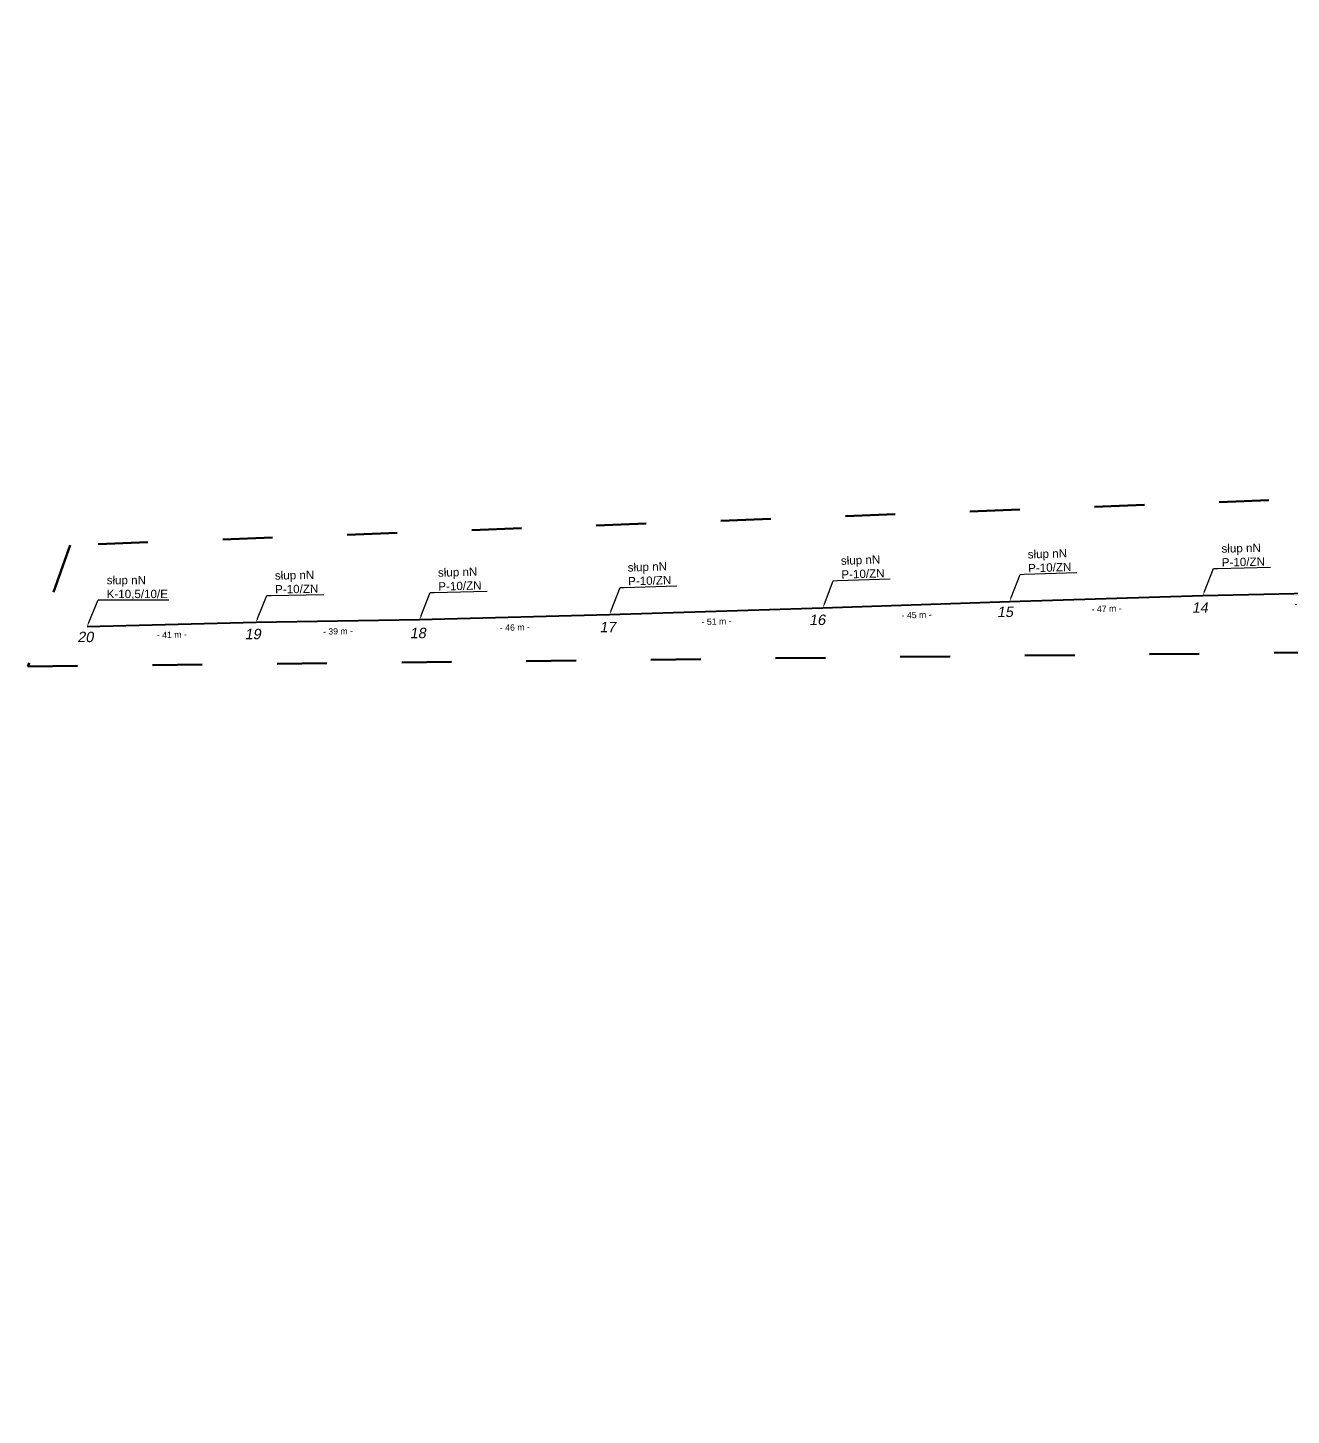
# Model space of a CAD drawing. Header units: metres. Extents: x 7540933 to 7542866, y 5787373 to 5789259.
# Drawn here: x 7541088.2 to 7541392.3, y 5788383.5 to 5788717.6 of the extents above; entities that cross this region are included whole.
import ezdxf
from ezdxf import colors
from ezdxf.entities.mleader import LeaderData, LeaderLine
from ezdxf.math import Vec2, Vec3

# ---------------------------------------------------------------- set-up
doc = ezdxf.new("R2010")
doc.units = ezdxf.units.M
doc.header["$MEASUREMENT"] = 0
doc.linetypes.add('ACAD_ISO03W100', pattern=[30, 12, -18])
for name, color, linetype, lineweight in [('!TELE', 30, 'Continuous', 40), ('!trafo', 6, 'ACAD_ISO03W100', 50), ('_numery slupow etap 4 cz. 2', 7, 'Continuous', 40)]:
    doc.layers.add(name, color=color, linetype=linetype, lineweight=lineweight)
doc.layers.add('!wymiary', color=7, linetype='Continuous')
doc.layers.add('_MM opisy', color=7, linetype='Continuous')
doc.styles.get("Standard").update_dxf_attribs({"font": 'arial.ttf'})
doc.dimstyles.new('opis linie', dxfattribs={"dimtxt": 1.5, "dimasz": 0.18, "dimexe": 0.18, "dimexo": 0.0625, "dimgap": 2.5, "dimtad": 4, "dimdec": 0, "dimzin": 0, "dimdsep": 46, "dimtxsty": 'Standard', "dimcen": 0.09, "dimse1": 1, "dimse2": 1, "dimsd1": 1, "dimsd2": 1, "dimclrt": 256, "dimadec": 0, "dimazin": 0, "dimtfac": 1, "dimtdec": 0, "dimtofl": 0, "dimtmove": 0, "dimatfit": 3, "dimfxl": 1, "dimtfill": 1, "dimtolj": 1, "dimtzin": 0, "dimarcsym": 0})

# ---------------------------------------------------------------- blocks, each defined once
blk = doc.blocks.new('*D154')
at = {"layer": '!wymiary', "insert": (7541396.73, 5788578.98), "char_height": 1.5, "attachment_point": 5, "rotation": 1.2161, "bg_fill": 3, "box_fill_scale": 1.25, "bg_fill_color": 257, "bg_fill_transparency": 0}
blk.add_mtext('\\A1;- 51 m -', dxfattribs=at)
blk = doc.blocks.new('*D155')
at = {"layer": '!wymiary', "insert": (7541347.87, 5788577.73), "char_height": 1.5, "attachment_point": 5, "rotation": 1.7804, "bg_fill": 3, "box_fill_scale": 1.25, "bg_fill_color": 257, "bg_fill_transparency": 0}
blk.add_mtext('\\A1;- 47 m -', dxfattribs=at)
blk = doc.blocks.new('*D156')
at = {"layer": '!wymiary', "insert": (7541302.15, 5788576.22), "char_height": 1.5, "attachment_point": 5, "rotation": 1.9622, "bg_fill": 3, "box_fill_scale": 1.25, "bg_fill_color": 257, "bg_fill_transparency": 0}
blk.add_mtext('\\A1;- 45 m -', dxfattribs=at)
blk = doc.blocks.new('*D157')
at = {"layer": '!wymiary', "insert": (7541254, 5788574.64), "char_height": 1.5, "attachment_point": 5, "rotation": 1.8093, "bg_fill": 3, "box_fill_scale": 1.25, "bg_fill_color": 257, "bg_fill_transparency": 0}
blk.add_mtext('\\A1;- 51 m -', dxfattribs=at)
blk = doc.blocks.new('*D158')
at = {"layer": '!wymiary', "insert": (7541205.45, 5788573.22), "char_height": 1.5, "attachment_point": 5, "rotation": 1.5208, "bg_fill": 3, "box_fill_scale": 1.25, "bg_fill_color": 257, "bg_fill_transparency": 0}
blk.add_mtext('\\A1;- 46 m -', dxfattribs=at)
blk = doc.blocks.new('*D159')
at = {"layer": '!wymiary', "insert": (7541162.88, 5788572.29), "char_height": 1.5, "attachment_point": 5, "rotation": 0.9342, "bg_fill": 3, "box_fill_scale": 1.25, "bg_fill_color": 257, "bg_fill_transparency": 0}
blk.add_mtext('\\A1;- 39 m -', dxfattribs=at)
blk = doc.blocks.new('*D160')
at = {"layer": '!wymiary', "insert": (7541122.88, 5788571.47), "char_height": 1.5, "attachment_point": 5, "rotation": 1.4554, "bg_fill": 3, "box_fill_scale": 1.25, "bg_fill_color": 257, "bg_fill_transparency": 0}
blk.add_mtext('\\A1;- 41 m -', dxfattribs=at)

msp = doc.modelspace()

# ---------------------------------------------------------------- linework, layer by layer
at = {"layer": '!TELE', "elevation": 0.33}
msp.add_lwpolyline([(7541102.48, 5788573.45), (7541143.16, 5788574.48), (7541182.52, 5788575.13), (7541228.25, 5788576.34), (7541279.6, 5788577.96), (7541324.53, 5788579.5), (7541371.06, 5788580.95), (7541422.29, 5788582.04), (7541467.24, 5788584.07), (7541517.33, 5788585.97), (7541530.04, 5788603.38), (7541551.15, 5788632.48)], dxfattribs=at)

# ---------------------------------------------------------------- next in the draw order: leaders
at = {"layer": '_MM opisy'}
ml = msp.add_multileader_mtext('Standard', dxfattribs=at)
ml.set_content('\\pxql;słup nN\\PP-10/ZN', color=256)
ml.set_leader_properties()
ml.build(insert=Vec2(0, 0))
ml.multileader.update_dxf_attribs({"has_text_frame": 1, "text_left_attachment_type": 5, "text_right_attachment_type": 5, "dogleg_length": 1, "arrow_head_size": 1})
ctx = ml.context
ctx.base_point, ctx.char_height, ctx.arrow_head_size, ctx.landing_gap_size, ctx.plane_origin, ctx.plane_x_axis, ctx.plane_y_axis = Vec3(7541374.63, 5788587.43), 2, 1, 1, Vec3(7541372.81, 5788579.56), Vec3(0.999775, 0.021224), Vec3(-0.021224, 0.999775)
ctx.left_attachment, ctx.right_attachment = 5, 5
notes = []
notes.append((ctx, [(0, (1, 1, 0), (7541373.63, 5788587.41), (0.999775, 0.021224), 1, [(0, [(7541371.06, 5788580.95), (7541373.63, 5788587.41)], 0, [])])]))
ctx.mtext.insert, ctx.mtext.text_direction, ctx.mtext.rotation, ctx.mtext.flow_direction = Vec3(7541375.51, 5788593.22), Vec3(0.999775, 0.021224), 0.021225, 5
ctx.mtext.has_bg_fill, ctx.mtext.bg_color, ctx.mtext.bg_scale_factor, ctx.mtext.bg_transparency, ctx.mtext.use_window_bg_color = 1, -1023410175, 1, 0, 1
ml = msp.add_multileader_mtext('Standard', dxfattribs=at)
ml.set_content('\\pxql;słup nN\\PP-10/ZN', color=256)
ml.set_leader_properties()
ml.build(insert=Vec2(0, 0))
ml.multileader.update_dxf_attribs({"has_text_frame": 1, "text_left_attachment_type": 5, "text_right_attachment_type": 5, "dogleg_length": 1, "arrow_head_size": 1})
ctx = ml.context
ctx.base_point, ctx.char_height, ctx.arrow_head_size, ctx.landing_gap_size, ctx.plane_origin, ctx.plane_x_axis, ctx.plane_y_axis = Vec3(7541283.09, 5788584.49), 2, 1, 1, Vec3(7541281.37, 5788576.6), Vec3(0.999414, 0.034241), Vec3(-0.034241, 0.999414)
ctx.left_attachment, ctx.right_attachment = 5, 5
notes.append((ctx, [(0, (1, 1, 0), (7541282.09, 5788584.46), (0.999414, 0.034241), 1, [(0, [(7541279.6, 5788577.96), (7541282.09, 5788584.46)], 0, [])])]))
ctx.mtext.insert, ctx.mtext.text_direction, ctx.mtext.rotation, ctx.mtext.flow_direction = Vec3(7541283.89, 5788590.29), Vec3(0.999414, 0.034241), 0.034247, 5
ctx.mtext.has_bg_fill, ctx.mtext.bg_color, ctx.mtext.bg_scale_factor, ctx.mtext.bg_transparency, ctx.mtext.use_window_bg_color = 1, -1023410175, 1, 0, 1
ml = msp.add_multileader_mtext('Standard', dxfattribs=at)
ml.set_content('\\pxql;słup nN\\PP-10/ZN', color=256)
ml.set_leader_properties()
ml.build(insert=Vec2(0, 0))
ml.multileader.update_dxf_attribs({"has_text_frame": 1, "text_left_attachment_type": 5, "text_right_attachment_type": 5, "dogleg_length": 1, "arrow_head_size": 1})
ctx = ml.context
ctx.base_point, ctx.char_height, ctx.arrow_head_size, ctx.landing_gap_size, ctx.plane_origin, ctx.plane_x_axis, ctx.plane_y_axis = Vec3(7541328.04, 5788586.02), 2, 1, 1, Vec3(7541326.29, 5788578.14), Vec3(0.999517, 0.031069), Vec3(-0.031069, 0.999517)
ctx.left_attachment, ctx.right_attachment = 5, 5
notes.append((ctx, [(0, (1, 1, 0), (7541327.04, 5788585.99), (0.999517, 0.031069), 1, [(0, [(7541324.53, 5788579.5), (7541327.04, 5788585.99)], 0, [])])]))
ctx.mtext.insert, ctx.mtext.text_direction, ctx.mtext.rotation, ctx.mtext.flow_direction = Vec3(7541328.86, 5788591.82), Vec3(0.999517, 0.031069), 0.031074, 5
ctx.mtext.has_bg_fill, ctx.mtext.bg_color, ctx.mtext.bg_scale_factor, ctx.mtext.bg_transparency, ctx.mtext.use_window_bg_color = 1, -1023410175, 1, 0, 1
ml = msp.add_multileader_mtext('Standard', dxfattribs=at)
ml.set_content('\\pxql;słup nN\\PP-10/ZN', color=256)
ml.set_leader_properties()
ml.build(insert=Vec2(0, 0))
ml.multileader.update_dxf_attribs({"has_text_frame": 1, "text_left_attachment_type": 5, "text_right_attachment_type": 5, "dogleg_length": 1, "arrow_head_size": 1})
ctx = ml.context
ctx.base_point, ctx.char_height, ctx.arrow_head_size, ctx.landing_gap_size, ctx.plane_origin, ctx.plane_x_axis, ctx.plane_y_axis = Vec3(7541146.76, 5788580.95), 2, 1, 1, Vec3(7541144.9, 5788573.09), Vec3(0.999867, 0.016305), Vec3(-0.016305, 0.999867)
ctx.left_attachment, ctx.right_attachment = 5, 5
notes.append((ctx, [(0, (1, 1, 0), (7541145.76, 5788580.93), (0.999867, 0.016305), 1, [(0, [(7541143.16, 5788574.48), (7541145.76, 5788580.93)], 0, [])])]))
ctx.mtext.insert, ctx.mtext.text_direction, ctx.mtext.rotation, ctx.mtext.flow_direction = Vec3(7541147.67, 5788586.73), Vec3(0.999867, 0.016305), 0.016306, 5
ctx.mtext.has_bg_fill, ctx.mtext.bg_color, ctx.mtext.bg_scale_factor, ctx.mtext.bg_transparency, ctx.mtext.use_window_bg_color = 1, -1023410175, 1, 0, 1
ml = msp.add_multileader_mtext('Standard', dxfattribs=at)
ml.set_content('\\pxql;słup nN\\PP-10/ZN', color=256)
ml.set_leader_properties()
ml.build(insert=Vec2(0, 0))
ml.multileader.update_dxf_attribs({"has_text_frame": 1, "text_left_attachment_type": 5, "text_right_attachment_type": 5, "dogleg_length": 1, "arrow_head_size": 1})
ctx = ml.context
ctx.base_point, ctx.char_height, ctx.arrow_head_size, ctx.landing_gap_size, ctx.plane_origin, ctx.plane_x_axis, ctx.plane_y_axis = Vec3(7541186.06, 5788581.63), 2, 1, 1, Vec3(7541184.27, 5788573.75), Vec3(0.999648, 0.026539), Vec3(-0.026539, 0.999648)
ctx.left_attachment, ctx.right_attachment = 5, 5
notes.append((ctx, [(0, (1, 1, 0), (7541185.06, 5788581.6), (0.999648, 0.026539), 1, [(0, [(7541182.52, 5788575.13), (7541185.06, 5788581.6)], 0, [])])]))
ctx.mtext.insert, ctx.mtext.text_direction, ctx.mtext.rotation, ctx.mtext.flow_direction = Vec3(7541186.91, 5788587.42), Vec3(0.999648, 0.026539), 0.026543, 5
ctx.mtext.has_bg_fill, ctx.mtext.bg_color, ctx.mtext.bg_scale_factor, ctx.mtext.bg_transparency, ctx.mtext.use_window_bg_color = 1, -1023410175, 1, 0, 1
ml = msp.add_multileader_mtext('Standard', dxfattribs=at)
ml.set_content('\\pxql;słup nN\\PP-10/ZN', color=256)
ml.set_leader_properties()
ml.build(insert=Vec2(0, 0))
ml.multileader.update_dxf_attribs({"has_text_frame": 1, "text_left_attachment_type": 5, "text_right_attachment_type": 5, "dogleg_length": 1, "arrow_head_size": 1})
ctx = ml.context
ctx.base_point, ctx.char_height, ctx.arrow_head_size, ctx.landing_gap_size, ctx.plane_origin, ctx.plane_x_axis, ctx.plane_y_axis = Vec3(7541231.76, 5788582.86), 2, 1, 1, Vec3(7541230.01, 5788574.97), Vec3(0.999501, 0.031573), Vec3(-0.031573, 0.999501)
ctx.left_attachment, ctx.right_attachment = 5, 5
notes.append((ctx, [(0, (1, 1, 0), (7541230.76, 5788582.83), (0.999501, 0.031573), 1, [(0, [(7541228.25, 5788576.34), (7541230.76, 5788582.83)], 0, [])])]))
ctx.mtext.insert, ctx.mtext.text_direction, ctx.mtext.rotation, ctx.mtext.flow_direction = Vec3(7541232.57, 5788588.66), Vec3(0.999501, 0.031573), 0.031579, 5
ctx.mtext.has_bg_fill, ctx.mtext.bg_color, ctx.mtext.bg_scale_factor, ctx.mtext.bg_transparency, ctx.mtext.use_window_bg_color = 1, -1023410175, 1, 0, 1
ml = msp.add_multileader_mtext('Standard', dxfattribs=at)
ml.set_content('\\pxql;słup nN\\PK-10,5/10/E', color=256)
ml.set_leader_properties()
ml.build(insert=Vec2(0, 0))
ml.multileader.update_dxf_attribs({"has_text_frame": 1, "text_left_attachment_type": 5, "text_right_attachment_type": 5, "dogleg_length": 1, "arrow_head_size": 1})
ctx = ml.context
ctx.base_point, ctx.char_height, ctx.arrow_head_size, ctx.landing_gap_size, ctx.plane_origin = Vec3(7541106.19, 5788579.86), 2, 1, 1, Vec3(7541104.2, 5788572.03)
ctx.left_attachment, ctx.right_attachment = 5, 5
notes.append((ctx, [(0, (1, 1, 0), (7541105.19, 5788579.86), (1, 0), 1, [(0, [(7541102.48, 5788573.45), (7541105.19, 5788579.86)], 0, [])])]))
ctx.mtext.insert, ctx.mtext.flow_direction = Vec3(7541107.19, 5788585.62), 5
ctx.mtext.has_bg_fill, ctx.mtext.bg_color, ctx.mtext.bg_scale_factor, ctx.mtext.bg_transparency, ctx.mtext.use_window_bg_color = 1, -1023410175, 1, 0, 1
for ctx, leaders in notes:
    for number, flags, end, landing, length, lines in leaders:
        leader = LeaderData()
        leader.index, (leader.has_last_leader_line, leader.has_dogleg_vector, leader.attachment_direction) = number, flags
        leader.last_leader_point, leader.dogleg_vector, leader.dogleg_length = Vec3(end), Vec3(landing), length
        for number, points, colour, breaks in lines:
            line = LeaderLine()
            line.index, line.vertices, line.color, line.breaks = number, Vec3.list(points), colors.encode_raw_color(colour), breaks
            leader.lines.append(line)
        ctx.leaders.append(leader)

# ---------------------------------------------------------------- next in the draw order: linework, layer by layer
at = {"layer": '!trafo', "color": 3}
msp.add_lwpolyline([(7542250.69, 5788428.57), (7542063.94, 5788486.9), (7541878.81, 5788550.25), (7541759.4, 5788585.9), (7541623.25, 5788631.62), (7541446.72, 5788742.49), (7541430.33, 5788757.18), (7541401.09, 5788709.76), (7541527.78, 5788635.17), (7541506.86, 5788608.34), (7541098.38, 5788593.04), (7541088.21, 5788563.82), (7541529.11, 5788568.63), (7541576.63, 5788616.4), (7541620.8, 5788573.37), (7542029.47, 5788456.74), (7542029.33, 5788402.26), (7542064.43, 5788387.98), (7542080.8, 5788450.39), (7542235.08, 5788383.52)], dxfattribs=at)

# ---------------------------------------------------------------- next in the draw order: dimensions: what is measured, and where the dimension line sits
at = {"layer": '!wymiary'}
dim = msp.add_aligned_dim(p1=(7541422.29, 5788582.04), p2=(7541371.06, 5788580.95), distance=-0.75, dimstyle='opis linie', override={"dimpost": '- <> m -'}, dxfattribs=at)
dim.commit()
dim.dimension.update_dxf_attribs({"geometry": '*D154', "text_midpoint": (7541396.73, 5788578.98)})

# ---------------------------------------------------------------- next in the draw order: dimensions: what is measured, and where the dimension line sits
dim = msp.add_aligned_dim(p1=(7541371.06, 5788580.95), p2=(7541324.53, 5788579.5), distance=-0.75, dimstyle='opis linie', override={"dimpost": '- <> m -'}, dxfattribs=at)
dim.commit()
dim.dimension.update_dxf_attribs({"geometry": '*D155', "text_midpoint": (7541347.87, 5788577.73)})

# ---------------------------------------------------------------- next in the draw order: texts
at = {"layer": '_numery slupow etap 4 cz. 2', "oblique": 10}
msp.add_text('14', height=2.5, rotation=0.0247, dxfattribs=at).set_placement((7541368.38, 5788576.75))

# ---------------------------------------------------------------- next in the draw order: dimensions: what is measured, and where the dimension line sits
at = {"layer": '!wymiary'}
dim = msp.add_aligned_dim(p1=(7541324.53, 5788579.5), p2=(7541279.6, 5788577.96), distance=-0.75, dimstyle='opis linie', override={"dimpost": '- <> m -'}, dxfattribs=at)
dim.commit()
dim.dimension.update_dxf_attribs({"geometry": '*D156', "text_midpoint": (7541302.15, 5788576.22)})

# ---------------------------------------------------------------- next in the draw order: texts
at = {"layer": '_numery slupow etap 4 cz. 2', "oblique": 10}
msp.add_text('15', height=2.5, rotation=0.0247, dxfattribs=at).set_placement((7541321.5, 5788575.72))

# ---------------------------------------------------------------- next in the draw order: dimensions: what is measured, and where the dimension line sits
at = {"layer": '!wymiary'}
dim = msp.add_aligned_dim(p1=(7541279.6, 5788577.96), p2=(7541228.25, 5788576.34), distance=-0.75, dimstyle='opis linie', override={"dimpost": '- <> m -'}, dxfattribs=at)
dim.commit()
dim.dimension.update_dxf_attribs({"geometry": '*D157', "text_midpoint": (7541254, 5788574.64)})

# ---------------------------------------------------------------- next in the draw order: texts
at = {"layer": '_numery slupow etap 4 cz. 2', "oblique": 10}
msp.add_text('16', height=2.5, rotation=0.0247, dxfattribs=at).set_placement((7541276.29, 5788573.81))

# ---------------------------------------------------------------- next in the draw order: dimensions: what is measured, and where the dimension line sits
at = {"layer": '!wymiary'}
dim = msp.add_aligned_dim(p1=(7541228.25, 5788576.34), p2=(7541182.52, 5788575.13), distance=-0.75, dimstyle='opis linie', override={"dimpost": '- <> m -'}, dxfattribs=at)
dim.commit()
dim.dimension.update_dxf_attribs({"geometry": '*D158', "text_midpoint": (7541205.45, 5788573.22)})

# ---------------------------------------------------------------- next in the draw order: texts
at = {"layer": '_numery slupow etap 4 cz. 2', "oblique": 10}
msp.add_text('17', height=2.5, rotation=0.0247, dxfattribs=at).set_placement((7541225.84, 5788572.06))

# ---------------------------------------------------------------- next in the draw order: dimensions: what is measured, and where the dimension line sits
at = {"layer": '!wymiary'}
dim = msp.add_aligned_dim(p1=(7541182.52, 5788575.13), p2=(7541143.16, 5788574.48), distance=-0.75, dimstyle='opis linie', override={"dimpost": '- <> m -'}, dxfattribs=at)
dim.commit()
dim.dimension.update_dxf_attribs({"geometry": '*D159', "text_midpoint": (7541162.88, 5788572.29)})

# ---------------------------------------------------------------- next in the draw order: texts
at = {"layer": '_numery slupow etap 4 cz. 2', "oblique": 10}
msp.add_text('18', height=2.5, rotation=0.0247, dxfattribs=at).set_placement((7541180.15, 5788570.63))

# ---------------------------------------------------------------- next in the draw order: dimensions: what is measured, and where the dimension line sits
at = {"layer": '!wymiary'}
dim = msp.add_aligned_dim(p1=(7541143.16, 5788574.48), p2=(7541102.48, 5788573.45), distance=-0.75, dimstyle='opis linie', override={"dimpost": '- <> m -'}, dxfattribs=at)
dim.commit()
dim.dimension.update_dxf_attribs({"geometry": '*D160', "text_midpoint": (7541122.88, 5788571.47)})

# ---------------------------------------------------------------- next in the draw order: texts
at = {"layer": '_numery slupow etap 4 cz. 2', "oblique": 10}
for s, p in [('19', (7541140.42, 5788570.39)), ('20', (7541100.14, 5788569.68))]:
    msp.add_text(s, height=2.5, rotation=0.0247, dxfattribs=at).set_placement(p)

doc.saveas('drawing.dxf')
